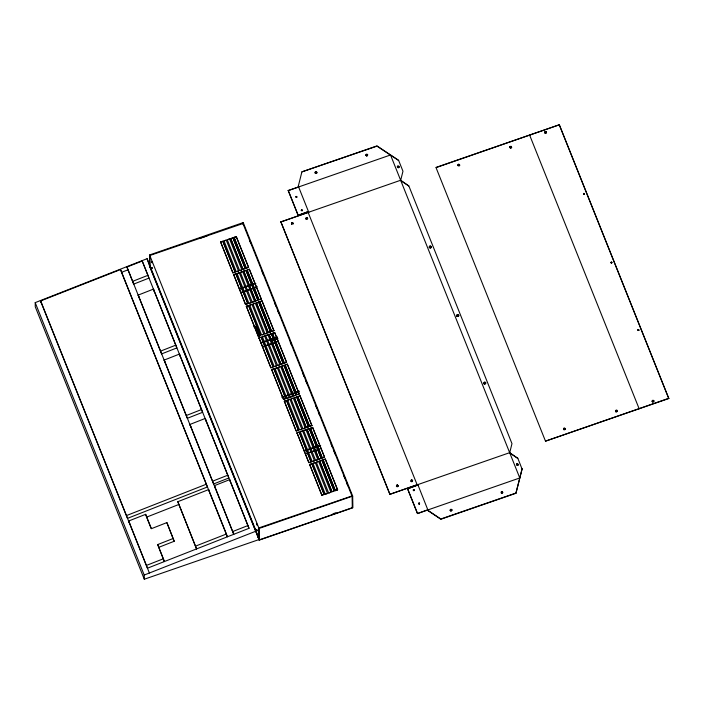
<?xml version="1.0" encoding="UTF-8"?>
<svg xmlns="http://www.w3.org/2000/svg" width="704" height="704" viewBox="0 0 704 704"><rect width="100%" height="100%" fill="white"/><g stroke="black" fill="none" stroke-linecap="round" stroke-linejoin="round"><path stroke-width="1.06" d="M291.632 222.966L291.491 223.995L291.632 222.966L292.459 222.675L293.137 223.432L292.459 222.675M293.128 223.194L292.987 224.224L291.491 223.758M305.976 218.75C307.718 220.009 305.193 219.067 306.126 217.95L306.944 217.668L307.622 218.416L306.944 217.668M305.985 218.988L306.126 217.95M315.154 173.008L315.295 171.97L316.114 171.688L316.791 172.207L316.65 173.237L315.823 173.518L315.146 172.77L315.823 173.518M307.622 218.187L307.472 219.217L306.654 219.27M316.65 173.237L316.791 172.207M365.974 155.434L366.115 154.405L366.934 154.123L367.602 154.634L367.462 155.672L366.643 155.954L365.966 155.206L366.643 155.954M367.462 155.672L367.602 154.634M429.317 247.192L429.484 246.268L430.434 245.942L431.209 246.532L431.042 247.694L430.1 248.019L429.317 247.192L430.1 248.019M429.317 247.421L429.484 246.268M431.042 247.694L431.209 246.532M398.086 485.487L397.936 486.526L397.118 486.807L396.449 486.288L396.59 485.258L397.408 484.977L398.086 485.725L397.408 484.977M396.449 486.288L396.59 485.258M412.588 480.471L412.438 481.51L411.62 481.791L410.951 481.272L411.092 480.242L411.91 479.961L412.588 480.709L411.91 479.961M456.808 315.894C458.814 317.328 455.91 316.21 456.984 314.97L457.926 314.644C459.448 314.846 458.093 317.636 458.709 315.242M456.817 316.131L456.984 314.97M450.217 510.514L450.366 509.476L451.185 509.194L451.862 509.942L450.894 511.025L450.217 510.277L450.894 511.025M451.713 510.743L451.854 509.714M483.833 383.636L484.607 384.226L483.833 383.636L483.991 382.474L484.942 382.149L485.725 382.976L484.942 382.149M485.716 382.747L485.558 383.9L484.598 383.997M546.295 132.026L546.154 133.065L545.336 133.346L544.658 132.827L544.808 131.798L545.626 131.516L546.304 132.264L545.626 131.516M502.674 492.14C502.137 494.243 503.325 491.841 501.996 491.63L501.037 492.712L501.714 493.46M652.194 401.518L652.335 400.488L653.154 400.206L653.831 400.954L652.863 402.037L652.186 401.289L652.863 402.037M653.682 401.755L653.831 400.717M298.109 215.327L308.528 211.49L298.109 215.327L288.209 190.582L298.628 186.982L298.302 186.173L301.91 171.855L376.992 145.904L398.631 160.406L402.961 171.23L400.646 180.497L408.751 185.926L400.646 180.259L280.852 221.91L389.866 494.331L417.762 484.449L428.208 510.778L440.836 519.244L515.918 493.284L522.095 468.926L515.918 493.284M389.866 494.331L509.661 452.681L517.774 458.339L509.67 452.91L511.975 443.643L408.751 185.698M295.918 196.742L296.736 196.46L296.595 197.49L295.926 196.979L296.243 196.381M296.595 197.49L296.921 197.129M301.62 209.827L301.303 210.417L301.62 209.827L302.122 209.906L301.972 210.936L302.298 210.575M397.329 166.584L398.746 166.091L399.054 167.086L398.499 167.71L397.329 166.822L397.883 165.959M398.499 167.71L399.054 166.857M458.498 164.261L457.943 165.123L458.498 164.261L459.36 164.393C460.469 165.308 458.172 166.707 459.659 165.158M509.925 146.916L511.342 146.423L511.65 147.418L510.233 147.91L509.925 146.916L510.233 147.91M509.925 147.154L510.479 146.291M511.095 148.042L511.65 147.418M583.537 193.662L584.399 193.794L584.126 194.339L583.537 193.662L583.695 194.278M583.537 193.89L583.818 193.345M584.126 194.339L584.399 193.794M611.028 262.363L611.186 262.979L611.028 262.363L611.741 262.117L611.618 263.05L611.89 262.504M611.037 262.601L611.31 262.055M413.248 489.922L414.066 489.641L413.926 490.679L413.257 490.169L413.574 489.562M413.926 490.679L414.251 490.318M418.625 503.369L419.452 503.087L419.302 504.126L418.634 503.606L418.95 503.008M419.302 504.126L419.628 503.765M516.463 464.288L517.889 463.795L518.197 464.79L517.634 465.414L516.472 464.517L517.026 463.663M638.044 329.868L638.906 330L638.202 330.484L638.044 329.868L638.202 330.484M638.053 330.106L638.326 329.551M517.634 465.414L518.188 464.552M638.634 330.546L638.906 330M564.098 428.129L563.543 428.991L564.098 428.129L564.96 428.27C566.069 429.176 563.772 430.584 565.259 429.026M615.525 410.784L616.942 410.3L617.25 411.286L615.833 411.778L615.525 410.784L615.833 411.778M615.525 411.022L616.079 410.159M616.695 411.91L617.25 411.286M35.2 302.632L147.101 258.694L256.115 531.106L259.002 539.563L144.294 579.225L35.27 306.812L35.2 302.632L144.214 575.045L144.294 579.225M40.665 300.925L120.569 269.544L207.416 486.974L127.512 518.346L40.665 300.925L41.624 303.723M126.958 267.036L142.217 261.043L147.937 275.334L148.896 278.133L133.637 284.126L126.958 267.036L233.754 534.31L214.438 485.637L229.706 479.644L249.014 528.317L147.462 568.198L128.726 520.978L145.658 514.325L151.395 528.678L166.883 522.597L174.196 541.27L158.708 547.351L164.384 561.546L157.749 544.553L173.237 538.472M177.822 501.697L196.557 548.918L177.822 501.697L208.63 489.597L209.273 491.471L121.528 272.351L127.917 269.834M132.678 281.327L147.937 275.334M138.195 295.099L153.454 289.106L176.827 347.926L161.568 353.918L138.195 295.099L139.146 297.906M160.609 351.111L175.868 345.118M164.19 360.07L179.45 354.077L202.594 412.306L187.326 418.299L164.19 360.07L165.15 362.877M186.375 415.501L201.634 409.508M189.948 424.442L205.216 418.449L228.87 477.972L213.611 483.965L189.948 424.442L190.907 427.24M212.652 481.166L227.911 475.174M126.553 515.548L206.457 484.167M151.21 528.607L146.617 517.132L178.781 504.504M146.502 565.391L163.434 558.747M195.598 546.11L226.406 534.019L208.63 489.597M232.795 531.502L248.063 525.51M144.214 575.045L256.115 531.106M242.642 222.798L352.097 496.294L352.299 507.716L259.222 539.889L149.767 266.376L149.574 254.971L243.223 222.578L352.678 496.091L352.88 507.751L259.23 540.126L165.695 306.416M398.631 160.406L376.992 146.142L301.91 171.855M316.791 172.436L315.295 171.97M367.611 154.871L366.115 154.405M315.823 173.29L316.642 172.999M366.643 155.716L367.462 155.434M288.209 190.582L390.526 154.977L519.781 477.963L417.463 513.568L427.882 509.731M199.734 238.48L207.002 235.972M436.04 167.402L559.337 124.775L668.8 398.526L545.494 441.153L436.04 167.64L559.337 124.775M220.625 242L222.869 241.226L235.145 271.902L232.91 272.914L220.625 242L232.91 272.914M226.23 240.064L223.995 241.076L226.23 240.064L238.506 270.978L237.019 271.489M227.348 239.677L229.583 238.902L241.868 269.817L239.624 270.591L227.348 239.914L229.583 238.902M230.701 238.515L242.986 269.43L230.71 238.753L232.945 237.741L245.221 268.418L243.734 269.166M234.062 237.354L236.306 236.579L248.582 267.256L246.347 268.268L234.062 237.354L246.347 268.268M220.634 242.238L222.869 241.226M230.71 238.753L232.945 237.741M234.071 237.591L236.306 236.579M280.852 221.91L308.748 212.265L298.302 186.173M545.626 131.745L544.808 131.798M544.658 132.827L546.154 133.065M291.641 223.194L292.459 222.913M306.126 218.187L306.953 217.906M232.91 272.677L235.145 271.902M242.986 269.192L245.221 268.418M246.338 268.03L248.582 267.256M233.675 274.604L235.919 273.83L247.808 303.547L245.573 304.55L233.675 274.604L245.573 304.55M239.272 272.668L237.037 273.68L239.272 272.668L251.17 302.614L249.674 303.134M240.398 272.281L242.634 271.506L254.531 301.453L252.287 302.227L240.398 272.518L242.634 271.506M243.751 271.119L245.995 270.345L257.884 300.062L255.649 301.066L243.751 271.119L255.649 301.066M247.113 269.958L259.01 299.904L247.113 270.195L249.348 269.183L261.246 298.901L259.75 299.649M233.684 274.842L235.919 273.83M243.76 271.357L245.995 270.345M247.113 270.195L249.348 269.183M239.413 288.631L254.822 283.298M239.422 289.159L255.86 283.474M240.926 292.398L257.365 286.722M241.965 292.574L249.154 290.083M252.234 289.018L255.314 287.954M245.564 304.322L247.808 303.547M255.64 300.837L257.884 300.062M259.002 299.675L261.246 298.901M246.338 306.249L248.582 305.474L260.471 335.183L258.236 336.195L246.338 306.249L258.236 336.195M251.935 304.313L249.7 305.316L251.935 304.313L263.833 334.259L262.337 334.77M253.062 303.926L255.297 303.151L267.194 333.098L264.95 333.872L253.062 304.154L255.297 303.151M269.808 332.191L268.312 332.71L256.423 302.993L258.658 301.99L270.547 331.936L258.658 301.99M259.776 301.602L271.674 331.549L259.776 301.84L262.011 300.828L273.909 330.537L272.413 331.294M246.347 306.478L248.582 305.474M256.423 302.993L258.658 302.218M259.776 301.84L262.011 300.828M429.493 246.506L430.434 246.171L431.218 246.77M430.091 247.782L431.042 247.456M253.722 326.867L255.464 326.269L259.547 336.468M258.227 335.958L260.471 335.183M268.312 332.71L270.547 331.698M271.665 331.311L273.909 330.537M259.002 337.885L261.246 337.11L273.134 366.828L270.899 367.831L259.002 337.885L270.899 367.831M264.598 335.949L262.363 336.961L264.598 335.949L276.496 365.895L275 366.414M265.716 335.562L267.96 334.787L279.858 364.734L277.614 365.508L265.725 335.799L267.96 334.787M282.462 363.836L280.975 364.346L269.086 334.638L271.322 333.626L283.21 363.581L271.322 333.626M272.439 333.247L284.328 363.194L272.439 333.476L274.674 332.473L286.563 362.182L285.076 362.93M259.01 338.122L261.246 337.11M269.086 334.638L271.322 333.863M272.439 333.476L274.674 332.473M261.008 342.575L277.438 336.89M261.017 343.103L277.446 337.418M278.018 338.756L271.797 340.903L271.762 338.791M262.618 346.614L278.027 341.29M267.766 345.365L270.846 344.3M273.926 343.235L277.015 342.17M270.89 367.602L273.134 366.828M280.975 364.346L283.21 363.343M284.328 362.956L286.563 362.182M271.665 369.53L273.9 368.755L285.798 398.464L283.562 399.476L271.665 369.53L283.562 399.476M277.262 367.594L275.026 368.606L277.262 367.594L289.159 397.54L287.663 398.059M278.379 367.206L280.623 366.432L292.512 396.378L290.277 397.153L278.388 367.444L280.623 366.432M295.126 395.472L293.638 395.991L281.741 366.282L283.976 365.27L295.874 395.217L283.976 365.27M285.102 364.883L296.991 394.83L285.102 365.121L287.338 364.109L299.226 393.826L297.739 394.574M271.665 369.758L273.9 368.755M281.741 366.282L283.985 365.508M285.102 365.121L287.338 364.109M456.984 315.207L457.934 314.882L458.709 315.48M457.591 316.492L458.533 316.166M281.67 397.144L299.138 391.107M282.709 397.311L299.147 391.635M283.554 399.238L285.798 398.464M293.638 395.991L295.874 394.988M296.991 394.601L299.226 393.826M284.328 401.166L286.563 400.391L298.461 430.346L296.226 431.112L284.328 401.166L295.83 430.126M289.925 399.238L287.69 400.242L289.925 399.238L301.822 429.185L300.326 429.695M291.042 398.851L293.286 398.077L305.175 428.023L302.94 428.798L291.051 399.08L293.286 398.077M307.789 427.117L306.302 427.636L294.404 397.918L296.639 396.915L308.537 426.862L296.639 396.915M297.766 396.528L309.654 426.474L297.766 396.757L300.001 395.754L311.89 425.462L310.402 426.21M284.328 401.403L286.563 400.391M294.404 397.918L296.648 397.144M297.766 396.757L300.001 395.754M296.217 430.883L298.461 430.109M306.302 427.636L308.537 426.624M309.654 426.237L311.89 425.462M296.991 432.81L299.226 432.036L311.124 461.982L308.889 462.757L296.991 432.81L308.493 461.771M300.353 431.649L302.588 430.874L314.486 460.821L312.242 461.595L300.353 431.886L302.588 430.874M303.706 430.487L305.95 429.713L317.838 459.659L315.603 460.434L303.714 430.725L305.95 429.713M307.067 429.326L309.302 428.551L321.2 458.269L318.965 459.272L307.067 429.326L318.965 459.272M310.429 428.164L322.318 458.11L310.429 428.402L312.664 427.39L324.553 457.107L323.066 457.855M296.991 433.048L299.226 432.036M307.067 429.563L309.302 428.551M310.429 428.402L312.664 427.39M484.95 382.378L483.991 382.474M304.251 450.63L319.66 445.306M312.479 448.237L304.295 451.062L320.69 445.474M314.53 447.524L316.58 446.82M305.51 453.79L320.918 448.466M313.738 451.475L316.818 450.41M308.88 462.519L311.124 461.754M318.956 459.043L321.2 458.269M322.318 457.882L324.553 457.107M309.654 464.455L311.89 463.681L324.166 494.358L321.93 495.361L309.654 464.455L321.93 495.361M313.007 463.294L315.251 462.519L327.527 493.425L325.292 494.199L313.016 463.522L315.251 462.519M316.369 462.132L318.613 461.358L330.889 492.263L328.654 493.038L316.378 462.361L318.613 461.358M319.73 460.97L332.006 491.876L319.73 461.199L321.966 460.196L334.242 490.873L332.754 491.621M323.083 459.809L325.327 459.034L337.603 489.711L335.368 490.714L323.083 459.809L335.368 490.714M309.654 464.684L311.89 463.681M319.73 461.199L321.966 460.196M323.092 460.038L325.327 459.034M321.93 495.132L324.166 494.358M332.006 491.647L334.242 490.873M335.368 490.486L337.603 489.711M259.23 540.126L259.028 528.466L352.678 496.091M396.59 485.487L397.417 485.206M411.919 480.19L411.092 480.242M396.44 486.059L397.936 486.526M410.951 481.272L412.438 481.51M653.831 400.954L652.335 400.488M652.863 401.808L653.682 401.518M259.002 539.114L259.591 538.921M259.591 539.15L259.01 539.352L258.808 527.93L351.886 495.986M332.913 513.806L336.01 512.732M351.498 507.382L352.299 507.716M407.563 488.822L417.974 484.986L407.563 488.822L417.463 513.568M668.8 398.288L545.494 441.153M451.862 509.942L450.366 509.476M502.674 492.378L501.178 491.911M450.886 510.796L451.713 510.506M501.706 493.222L502.524 492.941M428.199 510.541L440.836 519.006L515.918 493.055M510.488 146.52L511.342 146.423M510.224 147.673L511.086 147.805M458.498 164.498L459.668 165.387M459.105 165.783L458.242 165.88L457.934 164.886M583.818 193.582L584.399 194.031M397.892 166.197L399.054 167.086M398.49 167.482L397.637 167.578M296.243 196.618L296.736 196.46M296.595 197.261L296.102 197.419M301.629 210.056L302.122 209.906M301.972 210.698L301.294 210.188M611.318 262.284L611.899 262.733M638.326 329.789L638.915 330.238M616.079 410.397L616.942 410.3M615.824 411.55L616.686 411.682M564.098 428.366L565.268 429.264M564.705 429.651L563.842 429.748L563.534 428.762M517.026 463.892L518.197 464.79M517.634 465.177L516.771 465.282M413.574 489.799L414.066 489.641M413.926 490.442L413.433 490.6M418.959 503.246L419.452 503.087M419.302 503.888L418.81 504.046M559.346 125.013L668.8 398.526M517.766 458.11L522.104 469.163M308.528 211.728L308.748 212.265M417.762 484.686L417.982 485.223M427.882 509.969L428.208 510.778M288.209 190.353L298.109 215.098M407.563 488.594L417.463 513.33M280.843 221.681L389.866 494.094M249.401 239.897L250.624 242.959M262.055 271.524L263.278 274.586M274.71 303.151L275.942 306.214M277.57 310.297L278.793 313.359M290.233 341.924L291.456 344.986M302.887 373.551L304.11 376.614M305.747 380.697L306.97 383.759M315.542 405.178L316.774 408.241M318.402 412.324L319.625 415.386M331.056 443.951L332.288 447.014M333.916 451.097L335.139 454.15M343.719 475.578L344.942 478.641M346.579 482.724L347.802 485.786M236.306 236.817L248.582 267.494M249.357 269.421L261.246 299.13M262.02 301.066L273.909 330.774M274.683 332.702L286.572 362.419M287.346 364.346L299.235 394.055M300.01 395.982L311.898 425.7M312.664 427.627L324.562 457.336M325.327 459.263L337.603 489.949M232.945 237.978L245.221 268.655M245.995 270.582L257.884 300.291M309.311 428.789L321.2 458.498M321.974 460.425L333.854 490.116M256.414 302.764L268.303 332.473M269.078 334.4L280.966 364.118M281.741 366.045L293.63 395.754M294.404 397.69L306.293 427.398M223.986 240.838L236.271 271.753L238.506 270.978M237.037 273.442L248.934 303.389L251.17 302.614M249.7 305.087L261.598 335.034L263.833 334.259M262.363 336.723L274.252 366.67L276.496 365.895M275.026 368.368L286.915 398.314L289.159 397.54M287.69 400.013L299.578 429.959L301.822 429.185M222.869 241.463L235.145 272.14M235.919 274.067L247.808 303.776M248.582 305.703L260.471 335.421M261.246 337.348L273.134 367.057M273.909 368.993L285.798 398.702M286.572 400.629L298.461 430.346M299.235 432.274L311.124 461.982M311.898 463.91L324.174 494.586M259.151 335.738L255.464 326.269M149.574 254.971L259.028 528.466M150.181 267.634L151.404 270.697M151.624 271.234L165.502 305.923M230.305 481.554L142.217 261.043M230.657 482.442L249.014 528.317M209.59 492.404L227.366 536.818L226.406 534.019M174.196 541.27L166.883 522.597M40.366 300.599L149.389 573.012M229.706 479.644L230.34 481.51M205.216 418.449L206.166 421.247M147.101 258.694L149.987 267.15M179.45 354.077L180.409 356.884M153.454 289.106L154.405 291.914M214.438 485.637L215.398 488.435M120.886 270.477L121.528 272.351M157.749 544.553L158.708 547.351M145.658 514.325L146.617 517.132M128.726 520.978L129.686 523.776M639.153 408.778L529.69 135.256M417.182 484.889L308.158 212.467M330.889 492.263L328.654 493.038M327.527 493.425L325.292 494.199M317.838 459.659L315.603 460.434M314.486 460.821L312.242 461.595M305.175 428.023L302.94 428.798M292.512 396.378L290.277 397.153M279.858 364.734L277.614 365.508M267.194 333.098L264.95 333.872M254.531 301.453L252.287 302.227M243.223 222.578L243.258 224.699M242.862 223.573L149.794 255.508L149.987 266.939M241.868 269.817L239.624 270.591M151.835 261.835C150.973 260.515 152.768 264.634 151.835 261.835M151.941 267.652C151.078 266.332 152.865 270.45 151.941 267.652M256.802 524.128C255.939 522.799 257.734 526.926 256.802 524.128M256.907 529.945C256.045 528.616 257.831 532.743 256.907 529.945"/></g></svg>
